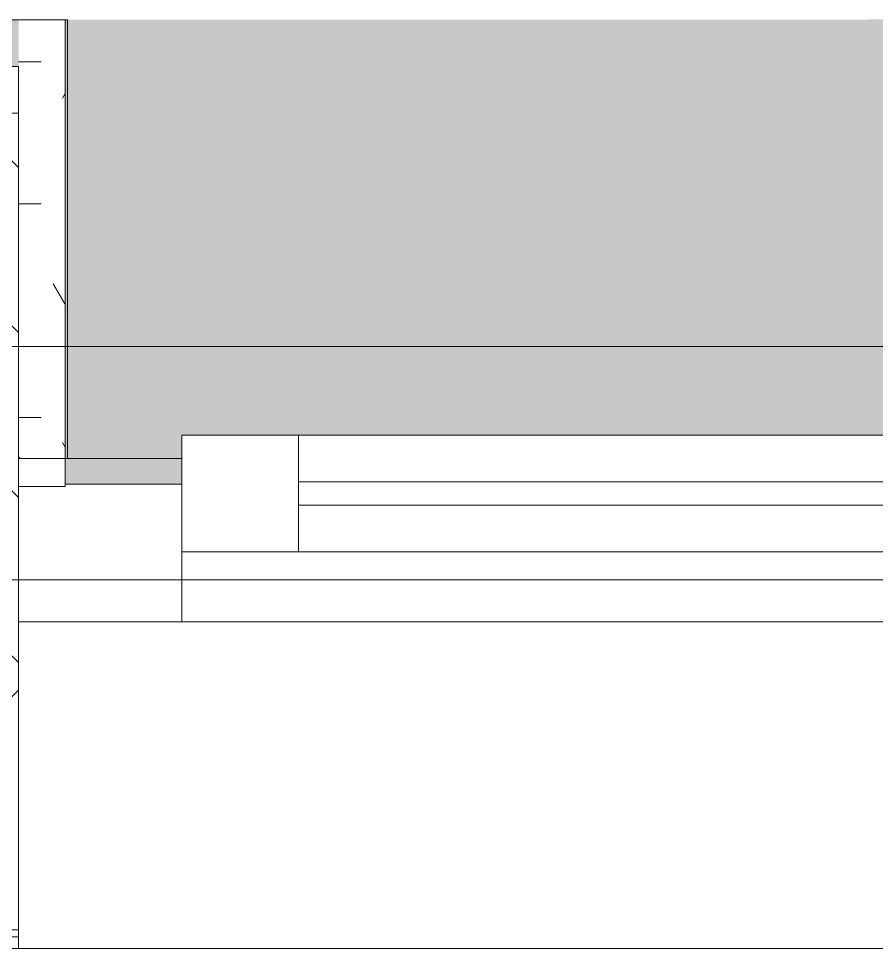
# Model space of a CAD drawing. Header units: millimetres. Extents: x 35770 to 248499, y -12553 to 31000.
# Drawn here: x 53310 to 53677.6, y -258 to 140.5 of the extents above; entities that cross this region are included whole.
import ezdxf

# ---------------------------------------------------------------- set-up
doc = ezdxf.new("R2010")
doc.units = ezdxf.units.MM
doc.linetypes.add('Осевая', pattern=[3175, 635, -476.25, 1587.5, -476.25])
for name, color, linetype, lineweight in [('A-GLAZ', 7, 'Continuous', 9), ('A-GLAZ-1', 7, 'Continuous', 13), ('A-WALL', 7, 'Continuous', 9), ('I-WALL', 7, 'Continuous', 9), ('Знаки', 7, 'Continuous', 9), ('Оси-2', 7, 'Осевая', 9)]:
    doc.layers.add(name, color=color, linetype=linetype, lineweight=lineweight)
for name, color, linetype, lineweight, true_color in [('A-WALL-1', 9, 'Continuous', 9, 0x808080), ('A-WALL-FNSH-1', 9, 'Continuous', 9, 0x808080), ('I-WALL-2', 9, 'Continuous', 9, 0x808080)]:
    doc.layers.add(name, color=color, linetype=linetype, lineweight=lineweight, true_color=true_color)
pattern_1 = [(0, (0, 0), (121.92, 30.48), [10.058, -81.382, 10.058, -81.382, -487.68]), (0, (0, 0), (121.92, 30.48), [-182.88, 10.058, -172.822, 10.058, -81.382, -213.36]), (0, (0, 0), (121.92, 30.48), [-457.2, 10.058, -50.902, 10.058, -142.342]), (120, (45.72, 15.24), (-87.356454, 90.345817), [10.058, -81.382, 10.058, -81.382, -487.68]), (120, (45.72, 15.24), (-87.356454, 90.345817), [-182.88, 10.058, -172.822, 10.058, -81.382, -213.36]), (120, (45.72, 15.24), (-87.356454, 90.345817), [-457.2, 10.058, -50.902, 10.058, -142.342]), (240, (60.96, 76.2), (-34.563546, -120.825817), [10.058, -81.382, 10.058, -81.382, -487.68]), (240, (60.96, 76.2), (-34.563546, -120.825817), [-182.88, 10.058, -172.822, 10.058, -81.382, -213.36]), (240, (60.96, 76.2), (-34.563546, -120.825817), [-457.2, 10.058, -50.902, 10.058, -142.342])]

# ---------------------------------------------------------------- blocks, each defined once
blk = doc.blocks.new('120_Окно_СКБ_2Ст - 120_Окно_СКБ_2Ст 3100х2500 _мал_створка слева_-22446080-План отделки полов с раскладкой материалов 1 этажа в осях 17-23')
at = {"layer": 'A-GLAZ'}
for p, q in [((1550, -57), (-1550, -57)), ((770, -107), (1430, -107)), ((1430, -117), (770, -117))]:
    blk.add_line(p, q, dxfattribs=at)
at = {"layer": 'A-GLAZ-1'}
for p, q in [((1480, -127), (1480, -57)), ((1480, -57), (1550, -57)), ((1550, -57), (1550, -127)), ((1480, -87), (720, -87)), ((1430, -137), (1430, -87)), ((1480, -137), (1480, -87)), ((1550, -127), (1480, -127)), ((720, -137), (1480, -137))]:
    blk.add_line(p, q, dxfattribs=at)
blk = doc.blocks.new('Зашивка радиатора_ с перфорацией М6 - Зашивка радиатора_ с перфорацией М6-V116-План отделки полов с раскладкой материалов 1 этажа в осях 17-23')
at = {"layer": 'Знаки'}
blk.add_hatch(color=256, dxfattribs=at).paths.add_polyline_path([(2639, 380), (2639, 359), (1879, 359), (1879, 380), (1809, 380), (1809, 359), (-321, 359), (-321, 380), (-370, 380), (-369.95, 180), (2689, 181), (2689, 380)])
blk.add_line((2689.11, 380), (2639, 380), dxfattribs=at)

msp = doc.modelspace()

# ---------------------------------------------------------------- hatches: boundary and pattern name
at = {"layer": 'A-WALL'}
h = msp.add_hatch(dxfattribs=at)
h.set_pattern_fill('FP_22', color=256, style=0, pattern_type=2)
h.set_pattern_definition([(135, (0, 0), (-35.35534, -35.35534), [])])
h.paths.add_polyline_path([(65160, -100), (65410, -100), (65410, 100), (65160, 100)])
h.paths.add_polyline_path([(64260, -100), (64260, 100), (63710, 100), (63710, -100), (63988.64, -100)])
h.paths.add_polyline_path([(60010, -100), (60010, 100), (59260, 100), (59260, -100), (59575.46, -100)])
h.paths.add_polyline_path([(61414.29, -100), (61610, -100), (61610, 100), (61410, 100), (61410, -100)])
h.paths.add_polyline_path([(56910, -100), (57160, -100), (57160, 100), (56910, 100), (56910, 33.33)])
h.paths.add_polyline_path([(53310, -100), (53310, 100), (52410, 100), (52410, -100), (52955.68, -100)])
h.paths.add_polyline_path([(51910, -100), (51910, 100), (51871.54, 100), (51871.54, -100)])
h.paths.add_polyline_path([(49278.03, -100), (49771.54, -100), (49771.54, 100), (49060, 100), (49060, -100)])
h.paths.add_polyline_path([(47910, -100), (48160, -100), (48160, 100), (47910, 100)])
h = msp.add_hatch(dxfattribs=at)
h.set_pattern_fill('FP_17', color=256, style=0, pattern_type=2)
h.set_pattern_definition([(45, (0, 0), (-70.71068, 70.71068), []), (135, (0, 0), (-70.71068, -70.71068), [])])
h.paths.add_polyline_path([(73980, -250), (75700, -250), (75700, -100), (73980, -100)])
h.paths.add_polyline_path([(72280, -250), (72280, -100), (71560, -100), (71560, -250), (72079.48, -250)])
h.paths.add_polyline_path([(70608.42, -250), (70660, -250), (70660, -100), (67060, -100), (67060, -250), (67666.29, -250)])
h.paths.add_polyline_path([(65827.47, -250), (66160, -250), (66160, -100), (65160, -100), (65160, -250), (65459.7, -250)])
h.paths.add_polyline_path([(64260, -250), (64260, -100), (63710, -100), (63710, -250), (63988.64, -250)])
h.paths.add_polyline_path([(61046.52, -250), (61610, -250), (61610, -100), (60910, -100), (60910, -250)])
h.paths.add_polyline_path([(60010, -250), (60010, -100), (59260, -100), (59260, -250), (59575.46, -250)])
h.paths.add_polyline_path([(57001.1, -250), (57160, -250), (57160, -100), (56410, -100), (56410, -250), (56633.34, -250)])
h.paths.add_polyline_path([(53310, -250), (53310, -100), (51871.54, -100), (51871.54, -250), (52955.68, -250)])
h.paths.add_polyline_path([(47439.21, -250), (48160, -250), (48160, -100), (47410, -100), (47410, -250)])
h.paths.add_polyline_path([(49060, -250), (49771.54, -250), (49771.54, -100), (49060, -100)])
h.paths.add_polyline_path([(42910, -250), (44310, -250), (44310, -100), (42737.54, -100), (42737.54, -250)])
h.paths.add_polyline_path([(40637.54, -250), (40637.54, -100), (39940, -100), (39940, -250), (40451.67, -250)])
h.paths.add_polyline_path([(38980.61, -250), (39040, -250), (39040, -100), (38742.65, -100), (38742.65, -250)])
at = {"layer": 'I-WALL-2'}
h = msp.add_hatch(dxfattribs=at)
h.set_pattern_fill('FP_79', color=256, style=0, pattern_type=2)
h.set_pattern_definition(pattern_1)
h.paths.add_polyline_path([(56390, 120), (56410, 120), (56410, 140), (56389, 140), (56389, 120)])
h.paths.add_polyline_path([(53310, 120), (53310, 140), (52780, 140), (52780, 120), (52955.68, 120)])
h = msp.add_hatch(dxfattribs=at)
h.set_pattern_fill('FP_79', color=256, style=0, pattern_type=2)
h.set_pattern_definition(pattern_1)
h.paths.add_polyline_path([(53323.45, -60), (53330, -60), (53330, 140), (53310, 140), (53310, -60)])

# ---------------------------------------------------------------- linework, layer by layer
at = {"layer": 'A-WALL'}
for p, q in [((52410, -100), (53310, -100)), ((51871.54, -250), (53310, -250)), ((51871.54, -253), (53310, -253)), ((56410, -258), (53310, -258))]:
    msp.add_line(p, q, dxfattribs=at)
at = {"layer": 'A-WALL-1'}
for p, q in [((53310, 140), (52780, 140)), ((53330, 140), (53310, 140)), ((53330, -60), (53330, 140)), ((52760, 120), (53310, 120)), ((53310, 120), (53310, -60)), ((53310, 100), (52410, 100)), ((53310, -250), (53310, 100)), ((53310, -60), (53330, -60))]:
    msp.add_line(p, q, dxfattribs=at)
at = {"layer": 'A-WALL-FNSH-1'}
for p, q in [((53330, 140), (53330, -48)), ((53331, 140), (53330, 140)), ((53331, -48), (53331, 140)), ((53330, -48), (53331, -48)), ((53310, -258), (53310, -250)), ((51871.54, -258), (53310, -258))]:
    msp.add_line(p, q, dxfattribs=at)
at = {"layer": 'I-WALL'}
msp.add_line((56410, -100), (53310, -100), dxfattribs=at)
at = {"layer": 'Оси-2'}
msp.add_line((39069.74, 0), (82200, 0), dxfattribs=at)

# ---------------------------------------------------------------- block references
at = {"layer": 'A-GLAZ', "rotation": 180}
msp.add_blockref('120_Окно_СКБ_2Ст - 120_Окно_СКБ_2Ст 3100х2500 _мал_створка слева_-22446080-План отделки полов с раскладкой материалов 1 этажа в осях 17-23', (54860, -175), dxfattribs=at)
at = {"layer": 'Знаки', "rotation": 180}
msp.add_blockref('Зашивка радиатора_ с перфорацией М6 - Зашивка радиатора_ с перфорацией М6-V116-План отделки полов с раскладкой материалов 1 этажа в осях 17-23', (56019, 321), dxfattribs=at)

doc.saveas('drawing.dxf')
